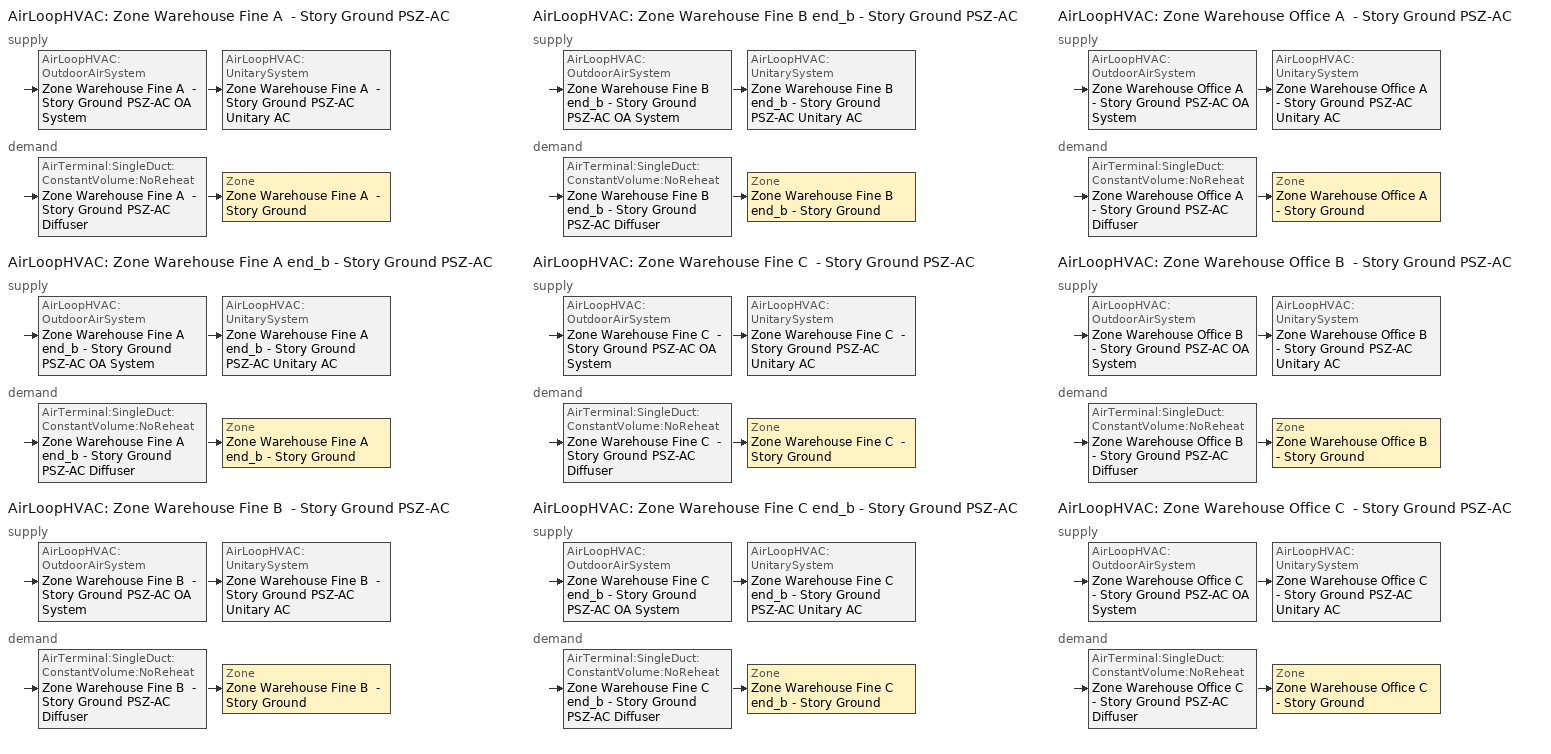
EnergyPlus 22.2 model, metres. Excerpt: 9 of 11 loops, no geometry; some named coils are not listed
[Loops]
AirLoopHVAC 'Zone Warehouse Fine A  - Story Ground PSZ-AC'
 supply: AirLoopHVAC:OutdoorAirSystem 'Zone Warehouse Fine A  - Story Ground PSZ-AC OA System' > AirLoopHVAC:UnitarySystem 'Zone Warehouse Fine A  - Story Ground PSZ-AC Unitary AC'
 demand: AirTerminal:SingleDuct:ConstantVolume:NoReheat 'Zone Warehouse Fine A  - Story Ground PSZ-AC Diffuser' > Zone 'Zone Warehouse Fine A  - Story Ground'
AirLoopHVAC 'Zone Warehouse Fine A end_b - Story Ground PSZ-AC'
 supply: AirLoopHVAC:OutdoorAirSystem 'Zone Warehouse Fine A end_b - Story Ground PSZ-AC OA System' > AirLoopHVAC:UnitarySystem 'Zone Warehouse Fine A end_b - Story Ground PSZ-AC Unitary AC'
 demand: AirTerminal:SingleDuct:ConstantVolume:NoReheat 'Zone Warehouse Fine A end_b - Story Ground PSZ-AC Diffuser' > Zone 'Zone Warehouse Fine A end_b - Story Ground'
AirLoopHVAC 'Zone Warehouse Fine B  - Story Ground PSZ-AC'
 supply: AirLoopHVAC:OutdoorAirSystem 'Zone Warehouse Fine B  - Story Ground PSZ-AC OA System' > AirLoopHVAC:UnitarySystem 'Zone Warehouse Fine B  - Story Ground PSZ-AC Unitary AC'
 demand: AirTerminal:SingleDuct:ConstantVolume:NoReheat 'Zone Warehouse Fine B  - Story Ground PSZ-AC Diffuser' > Zone 'Zone Warehouse Fine B  - Story Ground'
AirLoopHVAC 'Zone Warehouse Fine B end_b - Story Ground PSZ-AC'
 supply: AirLoopHVAC:OutdoorAirSystem 'Zone Warehouse Fine B end_b - Story Ground PSZ-AC OA System' > AirLoopHVAC:UnitarySystem 'Zone Warehouse Fine B end_b - Story Ground PSZ-AC Unitary AC'
 demand: AirTerminal:SingleDuct:ConstantVolume:NoReheat 'Zone Warehouse Fine B end_b - Story Ground PSZ-AC Diffuser' > Zone 'Zone Warehouse Fine B end_b - Story Ground'
AirLoopHVAC 'Zone Warehouse Fine C  - Story Ground PSZ-AC'
 supply: AirLoopHVAC:OutdoorAirSystem 'Zone Warehouse Fine C  - Story Ground PSZ-AC OA System' > AirLoopHVAC:UnitarySystem 'Zone Warehouse Fine C  - Story Ground PSZ-AC Unitary AC'
 demand: AirTerminal:SingleDuct:ConstantVolume:NoReheat 'Zone Warehouse Fine C  - Story Ground PSZ-AC Diffuser' > Zone 'Zone Warehouse Fine C  - Story Ground'
AirLoopHVAC 'Zone Warehouse Fine C end_b - Story Ground PSZ-AC'
 supply: AirLoopHVAC:OutdoorAirSystem 'Zone Warehouse Fine C end_b - Story Ground PSZ-AC OA System' > AirLoopHVAC:UnitarySystem 'Zone Warehouse Fine C end_b - Story Ground PSZ-AC Unitary AC'
 demand: AirTerminal:SingleDuct:ConstantVolume:NoReheat 'Zone Warehouse Fine C end_b - Story Ground PSZ-AC Diffuser' > Zone 'Zone Warehouse Fine C end_b - Story Ground'
AirLoopHVAC 'Zone Warehouse Office A  - Story Ground PSZ-AC'
 supply: AirLoopHVAC:OutdoorAirSystem 'Zone Warehouse Office A  - Story Ground PSZ-AC OA System' > AirLoopHVAC:UnitarySystem 'Zone Warehouse Office A  - Story Ground PSZ-AC Unitary AC'
 demand: AirTerminal:SingleDuct:ConstantVolume:NoReheat 'Zone Warehouse Office A  - Story Ground PSZ-AC Diffuser' > Zone 'Zone Warehouse Office A  - Story Ground'
AirLoopHVAC 'Zone Warehouse Office B  - Story Ground PSZ-AC'
 supply: AirLoopHVAC:OutdoorAirSystem 'Zone Warehouse Office B  - Story Ground PSZ-AC OA System' > AirLoopHVAC:UnitarySystem 'Zone Warehouse Office B  - Story Ground PSZ-AC Unitary AC'
 demand: AirTerminal:SingleDuct:ConstantVolume:NoReheat 'Zone Warehouse Office B  - Story Ground PSZ-AC Diffuser' > Zone 'Zone Warehouse Office B  - Story Ground'
AirLoopHVAC 'Zone Warehouse Office C  - Story Ground PSZ-AC'
 supply: AirLoopHVAC:OutdoorAirSystem 'Zone Warehouse Office C  - Story Ground PSZ-AC OA System' > AirLoopHVAC:UnitarySystem 'Zone Warehouse Office C  - Story Ground PSZ-AC Unitary AC'
 demand: AirTerminal:SingleDuct:ConstantVolume:NoReheat 'Zone Warehouse Office C  - Story Ground PSZ-AC Diffuser' > Zone 'Zone Warehouse Office C  - Story Ground'
[ZoneControl:Thermostat] Temperature Difference Between Cutout And Setpoint {deltaC}=0
Name | Zone or ZoneList | Control Type Schedule | Control 1
Zone Warehouse Fine A  - Story Ground Thermostat | Zone Warehouse Fine A  - Story Ground | Zone Warehouse Fine A  - Story Ground Thermostat Schedule | Warehouse Fine - 90.1-2016 Thermostat
Zone Warehouse Fine A end_b - Story Ground Thermostat | Zone Warehouse Fine A end_b - Story Ground | Zone Warehouse Fine A end_b - Story Ground Thermostat Schedule | Warehouse Fine - 90.1-2016 Thermostat 1
Zone Warehouse Fine B  - Story Ground Thermostat | Zone Warehouse Fine B  - Story Ground | Zone Warehouse Fine B  - Story Ground Thermostat Schedule | Warehouse Fine - 90.1-2016 Thermostat 2
Zone Warehouse Fine B end_b - Story Ground Thermostat | Zone Warehouse Fine B end_b - Story Ground | Zone Warehouse Fine B end_b - Story Ground Thermostat Schedule | Warehouse Fine - 90.1-2016 Thermostat 3
Zone Warehouse Fine C  - Story Ground Thermostat | Zone Warehouse Fine C  - Story Ground | Zone Warehouse Fine C  - Story Ground Thermostat Schedule | Warehouse Fine - 90.1-2016 Thermostat 4
Zone Warehouse Fine C end_b - Story Ground Thermostat | Zone Warehouse Fine C end_b - Story Ground | Zone Warehouse Fine C end_b - Story Ground Thermostat Schedule | Warehouse Fine - 90.1-2016 Thermostat 5
Zone Warehouse Office A  - Story Ground Thermostat | Zone Warehouse Office A  - Story Ground | Zone Warehouse Office A  - Story Ground Thermostat Schedule | Warehouse Office - 90.1-2016 Thermostat
Zone Warehouse Office B  - Story Ground Thermostat | Zone Warehouse Office B  - Story Ground | Zone Warehouse Office B  - Story Ground Thermostat Schedule | Warehouse Office - 90.1-2016 Thermostat 1
Zone Warehouse Office C  - Story Ground Thermostat | Zone Warehouse Office C  - Story Ground | Zone Warehouse Office C  - Story Ground Thermostat Schedule | Warehouse Office - 90.1-2016 Thermostat 2
[ThermostatSetpoint:DualSetpoint]
Name | Heating Setpoint Temperature Schedule | Cooling Setpoint Temperature Schedule
Warehouse Fine - 90.1-2016 Thermostat; Warehouse Fine - 90.1-2016 Thermostat 1; Warehouse Fine - 90.1-2016 Thermostat 2; Warehouse Fine - 90.1-2016 Thermostat 3; Warehouse Fine - 90.1-2016 Thermostat 4; Warehouse Fine - 90.1-2016 Thermostat 5 | Warehouse Fine Storage Heating Setpoint Schedule | Warehouse Fine Storage Cooling Setpoint Schedule
Warehouse Office - 90.1-2016 Thermostat; Warehouse Office - 90.1-2016 Thermostat 1; Warehouse Office - 90.1-2016 Thermostat 2 | Warehouse HtgSetp | Warehouse ClgSetp
[Zone equipment]
Zone Warehouse Fine A  - Story Ground: Zone Warehouse Fine A  - Story Ground PSZ-AC Diffuser
Zone Warehouse Fine A end_b - Story Ground: Zone Warehouse Fine A end_b - Story Ground PSZ-AC Diffuser
Zone Warehouse Fine B  - Story Ground: Zone Warehouse Fine B  - Story Ground PSZ-AC Diffuser
Zone Warehouse Fine B end_b - Story Ground: Zone Warehouse Fine B end_b - Story Ground PSZ-AC Diffuser
Zone Warehouse Fine C  - Story Ground: Zone Warehouse Fine C  - Story Ground PSZ-AC Diffuser
Zone Warehouse Fine C end_b - Story Ground: Zone Warehouse Fine C end_b - Story Ground PSZ-AC Diffuser
Zone Warehouse Office A  - Story Ground: Zone Warehouse Office A  - Story Ground PSZ-AC Diffuser
Zone Warehouse Office B  - Story Ground: Zone Warehouse Office B  - Story Ground PSZ-AC Diffuser
Zone Warehouse Office C  - Story Ground: Zone Warehouse Office C  - Story Ground PSZ-AC Diffuser
[Sizing:Zone] Zone Cooling Design Supply Air Temperature Input Method=SupplyAirTemperature; Zone Cooling Design Supply Air Temperature {C}=12.7778; Zone Cooling Design Supply Air Temperature Difference {deltaC}=11.11; Zone Heating Design Supply Air Temperature Input Method=SupplyAirTemperature; Zone Heating Design Supply Air Temperature {C}=50; Zone Heating Design Supply Air Temperature Difference {deltaC}=11.11; Zone Cooling Design Supply Air Humidity Ratio {kgWater/kgDryAir}=0.0085; Zone Heating Design Supply Air Humidity Ratio {kgWater/kgDryAir}=0.008; Cooling Design Air Flow Method=DesignDay; Cooling Design Air Flow Rate {m3/s}=0; Cooling Minimum Air Flow per Zone Floor Area {m3/s-m2}=0.000762; Cooling Minimum Air Flow {m3/s}=0; Cooling Minimum Air Flow Fraction=0; Heating Design Air Flow Method=DesignDay; Heating Design Air Flow Rate {m3/s}=0; Heating Maximum Air Flow per Zone Floor Area {m3/s-m2}=0.002032; Heating Maximum Air Flow {m3/s}=0.141576; Heating Maximum Air Flow Fraction=0.3; Account for Dedicated Outdoor Air System=No; Zone Load Sizing Method=Sensible Load Only No Latent Load; Zone Latent Cooling Design Supply Air Humidity Ratio Input Method=HumidityRatioDifference; Zone Cooling Design Supply Air Humidity Ratio Difference {kgWater/kgDryAir}=0.005; Zone Latent Heating Design Supply Air Humidity Ratio Input Method=HumidityRatioDifference; Zone Humidification Design Supply Air Humidity Ratio Difference {kgWater/kgDryAir}=0.005
Name | Design Specification Outdoor Air Object
Zone Warehouse Fine A  - Story Ground | Zone Warehouse Fine A  - Story Ground DSOA Space List
Zone Warehouse Fine A end_b - Story Ground | Zone Warehouse Fine A end_b - Story Ground DSOA Space List
Zone Warehouse Fine B  - Story Ground | Zone Warehouse Fine B  - Story Ground DSOA Space List
Zone Warehouse Fine B end_b - Story Ground | Zone Warehouse Fine B end_b - Story Ground DSOA Space List
Zone Warehouse Fine C  - Story Ground | Zone Warehouse Fine C  - Story Ground DSOA Space List
Zone Warehouse Fine C end_b - Story Ground | Zone Warehouse Fine C end_b - Story Ground DSOA Space List
Zone Warehouse Office A  - Story Ground | Zone Warehouse Office A  - Story Ground DSOA Space List
Zone Warehouse Office B  - Story Ground | Zone Warehouse Office B  - Story Ground DSOA Space List
Zone Warehouse Office C  - Story Ground | Zone Warehouse Office C  - Story Ground DSOA Space List
[DesignSpecification:OutdoorAir] Outdoor Air Method=Sum; Outdoor Air Flow per Zone Floor Area {m3/s-m2}=0.0003048; Outdoor Air Flow per Zone {m3/s}=0; Outdoor Air Flow Air Changes per Hour {1/hr}=0
Name | Outdoor Air Flow per Person {m3/s-person}
Warehouse Fine Ventilation | 0
Warehouse Office Ventilation | 0.00235974
[DesignSpecification:OutdoorAir:SpaceList]
Name | Space Name 1 | Space Design Specification Outdoor Air Object Name 1
Zone Warehouse Fine A  - Story Ground DSOA Space List | Warehouse Fine A  - Story Ground | Warehouse Fine Ventilation
Zone Warehouse Fine A end_b - Story Ground DSOA Space List | Warehouse Fine A end_b - Story Ground | Warehouse Fine Ventilation
Zone Warehouse Fine B  - Story Ground DSOA Space List | Warehouse Fine B  - Story Ground | Warehouse Fine Ventilation
Zone Warehouse Fine B end_b - Story Ground DSOA Space List | Warehouse Fine B end_b - Story Ground | Warehouse Fine Ventilation
Zone Warehouse Fine C  - Story Ground DSOA Space List | Warehouse Fine C  - Story Ground | Warehouse Fine Ventilation
Zone Warehouse Fine C end_b - Story Ground DSOA Space List | Warehouse Fine C end_b - Story Ground | Warehouse Fine Ventilation
Zone Warehouse Office A  - Story Ground DSOA Space List | Warehouse Office A  - Story Ground | Warehouse Office Ventilation
Zone Warehouse Office B  - Story Ground DSOA Space List | Warehouse Office B  - Story Ground | Warehouse Office Ventilation
Zone Warehouse Office C  - Story Ground DSOA Space List | Warehouse Office C  - Story Ground | Warehouse Office Ventilation
[AirTerminal:SingleDuct:ConstantVolume:NoReheat] Availability Schedule=Always On Discrete; Maximum Air Flow Rate {m3/s}=AutoSize
Zone Warehouse Fine A  - Story Ground PSZ-AC Diffuser; Zone Warehouse Fine A end_b - Story Ground PSZ-AC Diffuser; Zone Warehouse Fine B  - Story Ground PSZ-AC Diffuser; Zone Warehouse Fine B end_b - Story Ground PSZ-AC Diffuser; Zone Warehouse Fine C  - Story Ground PSZ-AC Diffuser; Zone Warehouse Fine C end_b - Story Ground PSZ-AC Diffuser; Zone Warehouse Office A  - Story Ground PSZ-AC Diffuser; Zone Warehouse Office B  - Story Ground PSZ-AC Diffuser; Zone Warehouse Office C  - Story Ground PSZ-AC Diffuser
[Controller:MechanicalVentilation] Availability Schedule=Always On Discrete; Demand Controlled Ventilation=No; System Outdoor Air Method=ZoneSum
Name | Zone or ZoneList Name 1 | Design Specification Outdoor Air Object Name 1
Controller Mechanical Ventilation 1 | Zone Warehouse Fine A  - Story Ground | Warehouse Fine Ventilation
Controller Mechanical Ventilation 2 | Zone Warehouse Fine A end_b - Story Ground | Warehouse Fine Ventilation
Controller Mechanical Ventilation 3 | Zone Warehouse Fine B  - Story Ground | Warehouse Fine Ventilation
Controller Mechanical Ventilation 4 | Zone Warehouse Fine B end_b - Story Ground | Warehouse Fine Ventilation
Controller Mechanical Ventilation 5 | Zone Warehouse Fine C  - Story Ground | Warehouse Fine Ventilation
Controller Mechanical Ventilation 6 | Zone Warehouse Fine C end_b - Story Ground | Warehouse Fine Ventilation
Controller Mechanical Ventilation 7 | Zone Warehouse Office A  - Story Ground | Warehouse Office Ventilation
Controller Mechanical Ventilation 8 | Zone Warehouse Office B  - Story Ground | Warehouse Office Ventilation
Controller Mechanical Ventilation 9 | Zone Warehouse Office C  - Story Ground | Warehouse Office Ventilation
[AirLoopHVAC] Design Supply Air Flow Rate {m3/s}=AutoSize; Design Return Air Flow Fraction of Supply Air Flow=1
Zone Warehouse Fine A  - Story Ground PSZ-AC; Zone Warehouse Fine A end_b - Story Ground PSZ-AC; Zone Warehouse Fine B  - Story Ground PSZ-AC; Zone Warehouse Fine B end_b - Story Ground PSZ-AC; Zone Warehouse Fine C  - Story Ground PSZ-AC; Zone Warehouse Fine C end_b - Story Ground PSZ-AC; Zone Warehouse Office A  - Story Ground PSZ-AC; Zone Warehouse Office B  - Story Ground PSZ-AC; Zone Warehouse Office C  - Story Ground PSZ-AC
[Sizing:System] Type of Load to Size On=Sensible; Design Outdoor Air Flow Rate {m3/s}=Autosize; Central Heating Maximum System Air Flow Ratio=1; Preheat Design Temperature {C}=7.22222; Preheat Design Humidity Ratio {kgWater/kgDryAir}=0.008; Precool Design Temperature {C}=12.7778; Precool Design Humidity Ratio {kgWater/kgDryAir}=0.008; Central Cooling Design Supply Air Temperature {C}=12.7778; Central Heating Design Supply Air Temperature {C}=50; Type of Zone Sum to Use=Coincident; 100% Outdoor Air in Cooling=No; 100% Outdoor Air in Heating=No; Central Cooling Design Supply Air Humidity Ratio {kgWater/kgDryAir}=0.0085; Central Heating Design Supply Air Humidity Ratio {kgWater/kgDryAir}=0.008; Cooling Supply Air Flow Rate Method=DesignDay; Cooling Supply Air Flow Rate {m3/s}=0; Cooling Supply Air Flow Rate Per Floor Area {m3/s-m2}=0.00996765; Cooling Fraction of Autosized Cooling Supply Air Flow Rate=1; Cooling Supply Air Flow Rate Per Unit Cooling Capacity {m3/s-W}=3.94755e-05; Heating Supply Air Flow Rate Method=DesignDay; Heating Supply Air Flow Rate {m3/s}=0; Heating Supply Air Flow Rate Per Floor Area {m3/s-m2}=0.00996765; Heating Fraction of Autosized Heating Supply Air Flow Rate=1; Heating Fraction of Autosized Cooling Supply Air Flow Rate=1; Heating Supply Air Flow Rate Per Unit Heating Capacity {m3/s-W}=3.15882e-05; System Outdoor Air Method=ZoneSum; Zone Maximum Outdoor Air Fraction=1; Cooling Design Capacity Method=CoolingDesignCapacity; Cooling Design Capacity {W}=Autosize; Cooling Design Capacity Per Floor Area {W/m2}=234.7; Fraction of Autosized Cooling Design Capacity=1; Heating Design Capacity Method=HeatingDesignCapacity; Heating Design Capacity {W}=Autosize; Heating Design Capacity Per Floor Area {W/m2}=157; Fraction of Autosized Heating Design Capacity=1; Central Cooling Capacity Control Method=OnOff; Occupant Diversity=Autosize
Zone Warehouse Fine A  - Story Ground PSZ-AC; Zone Warehouse Fine A end_b - Story Ground PSZ-AC; Zone Warehouse Fine B  - Story Ground PSZ-AC; Zone Warehouse Fine B end_b - Story Ground PSZ-AC; Zone Warehouse Fine C  - Story Ground PSZ-AC; Zone Warehouse Fine C end_b - Story Ground PSZ-AC; Zone Warehouse Office A  - Story Ground PSZ-AC; Zone Warehouse Office B  - Story Ground PSZ-AC; Zone Warehouse Office C  - Story Ground PSZ-AC
[Controller:OutdoorAir] Minimum Outdoor Air Flow Rate {m3/s}=Autosize; Maximum Outdoor Air Flow Rate {m3/s}=Autosize; Economizer Control Type=NoEconomizer; Economizer Control Action Type=ModulateFlow; Economizer Maximum Limit Dry-Bulb Temperature {C}=28; Economizer Maximum Limit Enthalpy {J/kg}=64000; Lockout Type=NoLockout; Minimum Limit Type=FixedMinimum; Minimum Outdoor Air Schedule=Always On Discrete; High Humidity Control=No; Control High Indoor Humidity Based on Outdoor Humidity Ratio=Yes; Heat Recovery Bypass Control Type=BypassWhenWithinEconomizerLimits
Name | Mechanical Ventilation Controller
Zone Warehouse Fine A  - Story Ground PSZ-AC OA System Controller | Controller Mechanical Ventilation 1
Zone Warehouse Fine A end_b - Story Ground PSZ-AC OA System Controller | Controller Mechanical Ventilation 2
Zone Warehouse Fine B  - Story Ground PSZ-AC OA System Controller | Controller Mechanical Ventilation 3
Zone Warehouse Fine B end_b - Story Ground PSZ-AC OA System Controller | Controller Mechanical Ventilation 4
Zone Warehouse Fine C  - Story Ground PSZ-AC OA System Controller | Controller Mechanical Ventilation 5
Zone Warehouse Fine C end_b - Story Ground PSZ-AC OA System Controller | Controller Mechanical Ventilation 6
Zone Warehouse Office A  - Story Ground PSZ-AC OA System Controller | Controller Mechanical Ventilation 7
Zone Warehouse Office B  - Story Ground PSZ-AC OA System Controller | Controller Mechanical Ventilation 8
Zone Warehouse Office C  - Story Ground PSZ-AC OA System Controller | Controller Mechanical Ventilation 9
[SetpointManager:MixedAir] Control Variable=Temperature
Name | Setpoint Node or NodeList
Zone Warehouse Fine A  - Story Ground PSZ-AC Mixed Air Node OS Default SPM | Zone Warehouse Fine A  - Story Ground PSZ-AC Mixed Air Node
Zone Warehouse Fine A end_b - Story Ground PSZ-AC Mixed Air Node OS Default SPM | Zone Warehouse Fine A end_b - Story Ground PSZ-AC Mixed Air Node
Zone Warehouse Fine B  - Story Ground PSZ-AC Mixed Air Node OS Default SPM | Zone Warehouse Fine B  - Story Ground PSZ-AC Mixed Air Node
Zone Warehouse Fine B end_b - Story Ground PSZ-AC Mixed Air Node OS Default SPM | Zone Warehouse Fine B end_b - Story Ground PSZ-AC Mixed Air Node
Zone Warehouse Fine C  - Story Ground PSZ-AC Mixed Air Node OS Default SPM | Zone Warehouse Fine C  - Story Ground PSZ-AC Mixed Air Node
Zone Warehouse Fine C end_b - Story Ground PSZ-AC Mixed Air Node OS Default SPM | Zone Warehouse Fine C end_b - Story Ground PSZ-AC Mixed Air Node
Zone Warehouse Office A  - Story Ground PSZ-AC Mixed Air Node OS Default SPM | Zone Warehouse Office A  - Story Ground PSZ-AC Mixed Air Node
Zone Warehouse Office B  - Story Ground PSZ-AC Mixed Air Node OS Default SPM | Zone Warehouse Office B  - Story Ground PSZ-AC Mixed Air Node
Zone Warehouse Office C  - Story Ground PSZ-AC Mixed Air Node OS Default SPM | Zone Warehouse Office C  - Story Ground PSZ-AC Mixed Air Node
[AirLoopHVAC:UnitarySystem] Control Type=Load; Dehumidification Control Type=None; Availability Schedule=Always On Discrete; Fan Placement=DrawThrough; Supply Air Fan Operating Mode Schedule=Always On Discrete; DX Heating Coil Sizing Ratio=1; Use DOAS DX Cooling Coil=No; Minimum Supply Air Temperature {C}=2; Latent Load Control=SensibleOnlyLoadControl; Cooling Supply Air Flow Rate {m3/s}=Autosize; Heating Supply Air Flow Rate {m3/s}=Autosize; No Load Supply Air Flow Rate {m3/s}=Autosize; Maximum Supply Air Temperature {C}=80; Maximum Outdoor Dry-Bulb Temperature for Supplemental Heater Operation {C}=21; Maximum Cycling Rate {cycles/hr}=2.5; Heat Pump Time Constant {s}=60; Fraction of On-Cycle Power Use=0.01; Heat Pump Fan Delay Time {s}=60; Ancillary On-Cycle Electric Power {W}=0; Ancillary Off-Cycle Electric Power {W}=0
Name | Controlling Zone or Thermostat Location | Supply Fan | Heating Coil | Cooling Coil | Supplemental Heating Coil
Zone Warehouse Fine A  - Story Ground PSZ-AC Unitary AC | Zone Warehouse Fine A  - Story Ground | Zone Warehouse Fine A  - Story Ground PSZ-AC Fan | Zone Warehouse Fine A  - Story Ground PSZ-AC Water Htg Coil | Zone Warehouse Fine A  - Story Ground PSZ-AC 1spd DX AC Clg Coil | Zone Warehouse Fine A  - Story Ground PSZ-AC Electric Backup Htg Coil
Zone Warehouse Fine A end_b - Story Ground PSZ-AC Unitary AC | Zone Warehouse Fine A end_b - Story Ground | Zone Warehouse Fine A end_b - Story Ground PSZ-AC Fan | Zone Warehouse Fine A end_b - Story Ground PSZ-AC Water Htg Coil | Zone Warehouse Fine A end_b - Story Ground PSZ-AC 1spd DX AC Clg Coil | Zone Warehouse Fine A end_b - Story Ground PSZ-AC Electric Backup Htg Coil
Zone Warehouse Fine B  - Story Ground PSZ-AC Unitary AC | Zone Warehouse Fine B  - Story Ground | Zone Warehouse Fine B  - Story Ground PSZ-AC Fan | Zone Warehouse Fine B  - Story Ground PSZ-AC Water Htg Coil | Zone Warehouse Fine B  - Story Ground PSZ-AC 1spd DX AC Clg Coil | Zone Warehouse Fine B  - Story Ground PSZ-AC Electric Backup Htg Coil
Zone Warehouse Fine B end_b - Story Ground PSZ-AC Unitary AC | Zone Warehouse Fine B end_b - Story Ground | Zone Warehouse Fine B end_b - Story Ground PSZ-AC Fan | Zone Warehouse Fine B end_b - Story Ground PSZ-AC Water Htg Coil | Zone Warehouse Fine B end_b - Story Ground PSZ-AC 1spd DX AC Clg Coil | Zone Warehouse Fine B end_b - Story Ground PSZ-AC Electric Backup Htg Coil
Zone Warehouse Fine C  - Story Ground PSZ-AC Unitary AC | Zone Warehouse Fine C  - Story Ground | Zone Warehouse Fine C  - Story Ground PSZ-AC Fan | Zone Warehouse Fine C  - Story Ground PSZ-AC Water Htg Coil | Zone Warehouse Fine C  - Story Ground PSZ-AC 1spd DX AC Clg Coil | Zone Warehouse Fine C  - Story Ground PSZ-AC Electric Backup Htg Coil
Zone Warehouse Fine C end_b - Story Ground PSZ-AC Unitary AC | Zone Warehouse Fine C end_b - Story Ground | Zone Warehouse Fine C end_b - Story Ground PSZ-AC Fan | Zone Warehouse Fine C end_b - Story Ground PSZ-AC Water Htg Coil | Zone Warehouse Fine C end_b - Story Ground PSZ-AC 1spd DX AC Clg Coil | Zone Warehouse Fine C end_b - Story Ground PSZ-AC Electric Backup Htg Coil
Zone Warehouse Office A  - Story Ground PSZ-AC Unitary AC | Zone Warehouse Office A  - Story Ground | Zone Warehouse Office A  - Story Ground PSZ-AC Fan | Zone Warehouse Office A  - Story Ground PSZ-AC Water Htg Coil | Zone Warehouse Office A  - Story Ground PSZ-AC 1spd DX AC Clg Coil | Zone Warehouse Office A  - Story Ground PSZ-AC Electric Backup Htg Coil
Zone Warehouse Office B  - Story Ground PSZ-AC Unitary AC | Zone Warehouse Office B  - Story Ground | Zone Warehouse Office B  - Story Ground PSZ-AC Fan | Zone Warehouse Office B  - Story Ground PSZ-AC Water Htg Coil | Zone Warehouse Office B  - Story Ground PSZ-AC 1spd DX AC Clg Coil | Zone Warehouse Office B  - Story Ground PSZ-AC Electric Backup Htg Coil
Zone Warehouse Office C  - Story Ground PSZ-AC Unitary AC | Zone Warehouse Office C  - Story Ground | Zone Warehouse Office C  - Story Ground PSZ-AC Fan | Zone Warehouse Office C  - Story Ground PSZ-AC Water Htg Coil | Zone Warehouse Office C  - Story Ground PSZ-AC 1spd DX AC Clg Coil | Zone Warehouse Office C  - Story Ground PSZ-AC Electric Backup Htg Coil
[Fan:OnOff] Availability Schedule=Always On Discrete; Fan Total Efficiency=0.54; Pressure Rise {Pa}=622.722; Maximum Flow Rate {m3/s}=Autosize; Motor Efficiency=0.9; Motor In Airstream Fraction=1
Name | Fan Power Ratio Function of Speed Ratio Curve | Fan Efficiency Ratio Function of Speed Ratio Curve
Zone Warehouse Fine A  - Story Ground PSZ-AC Fan | Fan On Off Power Curve | Fan On Off Efficiency Curve
Zone Warehouse Fine A end_b - Story Ground PSZ-AC Fan | Fan On Off Power Curve 1 | Fan On Off Efficiency Curve 1
Zone Warehouse Fine B  - Story Ground PSZ-AC Fan | Fan On Off Power Curve 2 | Fan On Off Efficiency Curve 2
Zone Warehouse Fine B end_b - Story Ground PSZ-AC Fan | Fan On Off Power Curve 3 | Fan On Off Efficiency Curve 3
Zone Warehouse Fine C  - Story Ground PSZ-AC Fan | Fan On Off Power Curve 4 | Fan On Off Efficiency Curve 4
Zone Warehouse Fine C end_b - Story Ground PSZ-AC Fan | Fan On Off Power Curve 5 | Fan On Off Efficiency Curve 5
Zone Warehouse Office A  - Story Ground PSZ-AC Fan | Fan On Off Power Curve 6 | Fan On Off Efficiency Curve 6
Zone Warehouse Office B  - Story Ground PSZ-AC Fan | Fan On Off Power Curve 7 | Fan On Off Efficiency Curve 7
Zone Warehouse Office C  - Story Ground PSZ-AC Fan | Fan On Off Power Curve 8 | Fan On Off Efficiency Curve 8
[Coil:Cooling:DX:SingleSpeed] Availability Schedule=Always On Discrete; Gross Rated Total Cooling Capacity {W}=Autosize; Gross Rated Sensible Heat Ratio=Autosize; Gross Rated Cooling COP {W/W}=3; Rated Air Flow Rate {m3/s}=Autosize; Rated Evaporator Fan Power Per Volume Flow Rate 2017 {W/(m3/s)}=773.3; Rated Evaporator Fan Power Per Volume Flow Rate 2023 {W/(m3/s)}=934.4; Minimum Outdoor Dry-Bulb Temperature for Compressor Operation {C}=-25; Nominal Time for Condensate Removal to Begin {s}=0; Ratio of Initial Moisture Evaporation Rate and Steady State Latent Capacity=0; Maximum Cycling Rate {cycles/hr}=0; Latent Capacity Time Constant {s}=0; Condenser Type=AirCooled; Evaporative Condenser Effectiveness=0.9; Evaporative Condenser Air Flow Rate {m3/s}=Autosize; Evaporative Condenser Pump Rated Power Consumption {W}=Autosize; Crankcase Heater Capacity {W}=0; Maximum Outdoor Dry-Bulb Temperature for Crankcase Heater Operation {C}=10; Basin Heater Capacity {W/K}=0; Basin Heater Setpoint Temperature {C}=2
Name | Total Cooling Capacity Function of Temperature Curve | Total Cooling Capacity Function of Flow Fraction Curve | Energy Input Ratio Function of Temperature Curve | Energy Input Ratio Function of Flow Fraction Curve | Part Load Fraction Correlation Curve
Zone Warehouse Fine A  - Story Ground PSZ-AC 1spd DX AC Clg Coil | Curve Biquadratic 3 | Curve Quadratic 4 | Curve Biquadratic 4 | Curve Quadratic 5 | Curve Quadratic 6
Zone Warehouse Fine A end_b - Story Ground PSZ-AC 1spd DX AC Clg Coil | Curve Biquadratic 7 | Curve Quadratic 10 | Curve Biquadratic 8 | Curve Quadratic 11 | Curve Quadratic 12
Zone Warehouse Fine B  - Story Ground PSZ-AC 1spd DX AC Clg Coil | Curve Biquadratic 11 | Curve Quadratic 16 | Curve Biquadratic 12 | Curve Quadratic 17 | Curve Quadratic 18
Zone Warehouse Fine B end_b - Story Ground PSZ-AC 1spd DX AC Clg Coil | Curve Biquadratic 15 | Curve Quadratic 22 | Curve Biquadratic 16 | Curve Quadratic 23 | Curve Quadratic 24
Zone Warehouse Fine C  - Story Ground PSZ-AC 1spd DX AC Clg Coil | Curve Biquadratic 19 | Curve Quadratic 28 | Curve Biquadratic 20 | Curve Quadratic 29 | Curve Quadratic 30
Zone Warehouse Fine C end_b - Story Ground PSZ-AC 1spd DX AC Clg Coil | Curve Biquadratic 23 | Curve Quadratic 34 | Curve Biquadratic 24 | Curve Quadratic 35 | Curve Quadratic 36
Zone Warehouse Office A  - Story Ground PSZ-AC 1spd DX AC Clg Coil | Curve Biquadratic 27 | Curve Quadratic 40 | Curve Biquadratic 28 | Curve Quadratic 41 | Curve Quadratic 42
Zone Warehouse Office B  - Story Ground PSZ-AC 1spd DX AC Clg Coil | Curve Biquadratic 31 | Curve Quadratic 46 | Curve Biquadratic 32 | Curve Quadratic 47 | Curve Quadratic 48
Zone Warehouse Office C  - Story Ground PSZ-AC 1spd DX AC Clg Coil | Curve Biquadratic 35 | Curve Quadratic 52 | Curve Biquadratic 36 | Curve Quadratic 53 | Curve Quadratic 54
[Coil:Heating:Electric] Availability Schedule=Always On Discrete; Efficiency=1; Nominal Capacity {W}=Autosize
Zone Warehouse Fine A  - Story Ground PSZ-AC Electric Backup Htg Coil; Zone Warehouse Fine A end_b - Story Ground PSZ-AC Electric Backup Htg Coil; Zone Warehouse Fine B  - Story Ground PSZ-AC Electric Backup Htg Coil; Zone Warehouse Fine B end_b - Story Ground PSZ-AC Electric Backup Htg Coil; Zone Warehouse Fine C  - Story Ground PSZ-AC Electric Backup Htg Coil; Zone Warehouse Fine C end_b - Story Ground PSZ-AC Electric Backup Htg Coil; Zone Warehouse Office A  - Story Ground PSZ-AC Electric Backup Htg Coil; Zone Warehouse Office B  - Story Ground PSZ-AC Electric Backup Htg Coil; Zone Warehouse Office C  - Story Ground PSZ-AC Electric Backup Htg Coil
[SetpointManager:SingleZone:Reheat] Control Variable=Temperature; Minimum Supply Air Temperature {C}=12.7778; Maximum Supply Air Temperature {C}=50
Name | Control Zone | Setpoint Node or NodeList
Zone Warehouse Fine A  - Story Ground Setpoint Manager SZ Reheat | Zone Warehouse Fine A  - Story Ground | Zone Warehouse Fine A  - Story Ground PSZ-AC Supply Outlet Node
Zone Warehouse Fine A end_b - Story Ground Setpoint Manager SZ Reheat | Zone Warehouse Fine A end_b - Story Ground | Zone Warehouse Fine A end_b - Story Ground PSZ-AC Supply Outlet Node
Zone Warehouse Fine B  - Story Ground Setpoint Manager SZ Reheat | Zone Warehouse Fine B  - Story Ground | Zone Warehouse Fine B  - Story Ground PSZ-AC Supply Outlet Node
Zone Warehouse Fine B end_b - Story Ground Setpoint Manager SZ Reheat | Zone Warehouse Fine B end_b - Story Ground | Zone Warehouse Fine B end_b - Story Ground PSZ-AC Supply Outlet Node
Zone Warehouse Fine C  - Story Ground Setpoint Manager SZ Reheat | Zone Warehouse Fine C  - Story Ground | Zone Warehouse Fine C  - Story Ground PSZ-AC Supply Outlet Node
Zone Warehouse Fine C end_b - Story Ground Setpoint Manager SZ Reheat | Zone Warehouse Fine C end_b - Story Ground | Zone Warehouse Fine C end_b - Story Ground PSZ-AC Supply Outlet Node
Zone Warehouse Office A  - Story Ground Setpoint Manager SZ Reheat | Zone Warehouse Office A  - Story Ground | Zone Warehouse Office A  - Story Ground PSZ-AC Supply Outlet Node
Zone Warehouse Office B  - Story Ground Setpoint Manager SZ Reheat | Zone Warehouse Office B  - Story Ground | Zone Warehouse Office B  - Story Ground PSZ-AC Supply Outlet Node
Zone Warehouse Office C  - Story Ground Setpoint Manager SZ Reheat | Zone Warehouse Office C  - Story Ground | Zone Warehouse Office C  - Story Ground PSZ-AC Supply Outlet Node
[Schedule:Day:Interval]
Warehouse Fine Storage Heating Setpoint Schedule Default; autogen Warehouse Fine Storage Heating Setpoint Schedule 0_day_sch; autogen Warehouse Fine Storage Heating Setpoint Schedule 1_day_sch: Average, 24:00, 15.56
Warehouse Fine Storage Heating Setpoint Schedule Summer Design Day; Warehouse Fine Storage Heating Setpoint Schedule Winter Design Day: No, 24:00, 15.56
Warehouse Fine Storage Cooling Setpoint Schedule Default; autogen Warehouse Fine Storage Cooling Setpoint Schedule 0_day_sch; autogen Warehouse Fine Storage Cooling Setpoint Schedule 1_day_sch: Average, 24:00, 26.7
Warehouse Fine Storage Cooling Setpoint Schedule Summer Design Day; Warehouse Fine Storage Cooling Setpoint Schedule Winter Design Day: No, 24:00, 26.7
Warehouse HtgSetp Default; autogen Warehouse HtgSetp 2_day_sch: Average, 06:00, 15.6, 18:00, 21.1, 24:00, 15.6
Warehouse HtgSetp Sat Day: Average, 22:00, 15.6, 24:00, 21.1
Warehouse HtgSetp Sun Day: Average, 24:00, 15.6
Warehouse HtgSetp Summer Design Day; Warehouse HtgSetp Winter Design Day: No, 06:00, 15.6, 07:00, 17.8, 08:00, 20, 18:00, 21, 24:00, 15.6
Warehouse ClgSetp Default; autogen Warehouse ClgSetp 1_day_sch: Average, 06:00, 29.4, 18:00, 23.9, 24:00, 29.4
Warehouse ClgSetp Sun Day: Average, 24:00, 29.4
Warehouse ClgSetp Summer Design Day; Warehouse ClgSetp Winter Design Day: No, 06:00, 29.4, 07:00, 27.8, 08:00, 25.6, 18:00, 23.9, 24:00, 29.4
[Schedule:Week:Daily]
Warehouse Fine Storage Heating Setpoint Schedule Week Rule - Jan1-Jan4: Warehouse Fine Storage Heating Setpoint Schedule Default, Warehouse Fine Storage Heating Setpoint Schedule Default, Warehouse Fine Storage Heating Setpoint Schedule Default, Warehouse Fine Storage Heating Setpoint Schedule Default, autogen Warehouse Fine Storage Heating Setpoint Schedule 0_day_sch, Warehouse Fine Storage Heating Setpoint Schedule Default, Warehouse Fine Storage Heating Setpoint Schedule Default, Warehouse Fine Storage Heating Setpoint Schedule Default, Warehouse Fine Storage Heating Setpoint Schedule Summer Design Day, Warehouse Fine Storage Heating Setpoint Schedule Winter Design Day, Warehouse Fine Storage Heating Setpoint Schedule Default, Warehouse Fine Storage Heating Setpoint Schedule Default
Warehouse Fine Storage Heating Setpoint Schedule Week Rule - Jan5-Dec31: autogen Warehouse Fine Storage Heating Setpoint Schedule 1_day_sch, Warehouse Fine Storage Heating Setpoint Schedule Default, Warehouse Fine Storage Heating Setpoint Schedule Default, Warehouse Fine Storage Heating Setpoint Schedule Default, autogen Warehouse Fine Storage Heating Setpoint Schedule 0_day_sch, Warehouse Fine Storage Heating Setpoint Schedule Default, Warehouse Fine Storage Heating Setpoint Schedule Default, Warehouse Fine Storage Heating Setpoint Schedule Default, Warehouse Fine Storage Heating Setpoint Schedule Summer Design Day, Warehouse Fine Storage Heating Setpoint Schedule Winter Design Day, Warehouse Fine Storage Heating Setpoint Schedule Default, Warehouse Fine Storage Heating Setpoint Schedule Default
Warehouse Fine Storage Cooling Setpoint Schedule Week Rule - Jan1-Jan4: Warehouse Fine Storage Cooling Setpoint Schedule Default, Warehouse Fine Storage Cooling Setpoint Schedule Default, Warehouse Fine Storage Cooling Setpoint Schedule Default, Warehouse Fine Storage Cooling Setpoint Schedule Default, autogen Warehouse Fine Storage Cooling Setpoint Schedule 0_day_sch, Warehouse Fine Storage Cooling Setpoint Schedule Default, Warehouse Fine Storage Cooling Setpoint Schedule Default, Warehouse Fine Storage Cooling Setpoint Schedule Default, Warehouse Fine Storage Cooling Setpoint Schedule Summer Design Day, Warehouse Fine Storage Cooling Setpoint Schedule Winter Design Day, Warehouse Fine Storage Cooling Setpoint Schedule Default, Warehouse Fine Storage Cooling Setpoint Schedule Default
Warehouse Fine Storage Cooling Setpoint Schedule Week Rule - Jan5-Dec31: autogen Warehouse Fine Storage Cooling Setpoint Schedule 1_day_sch, Warehouse Fine Storage Cooling Setpoint Schedule Default, Warehouse Fine Storage Cooling Setpoint Schedule Default, Warehouse Fine Storage Cooling Setpoint Schedule Default, autogen Warehouse Fine Storage Cooling Setpoint Schedule 0_day_sch, Warehouse Fine Storage Cooling Setpoint Schedule Default, Warehouse Fine Storage Cooling Setpoint Schedule Default, Warehouse Fine Storage Cooling Setpoint Schedule Default, Warehouse Fine Storage Cooling Setpoint Schedule Summer Design Day, Warehouse Fine Storage Cooling Setpoint Schedule Winter Design Day, Warehouse Fine Storage Cooling Setpoint Schedule Default, Warehouse Fine Storage Cooling Setpoint Schedule Default
Warehouse HtgSetp Week Rule - Jan1-Jan4: Warehouse HtgSetp Default, Warehouse HtgSetp Default, Warehouse HtgSetp Default, Warehouse HtgSetp Default, autogen Warehouse HtgSetp 2_day_sch, Warehouse HtgSetp Default, Warehouse HtgSetp Sat Day, Warehouse HtgSetp Default, Warehouse HtgSetp Summer Design Day, Warehouse HtgSetp Winter Design Day, Warehouse HtgSetp Default, Warehouse HtgSetp Default
Warehouse HtgSetp Week Rule - Jan5-Dec31: Warehouse HtgSetp Sun Day, Warehouse HtgSetp Default, Warehouse HtgSetp Default, Warehouse HtgSetp Default, autogen Warehouse HtgSetp 2_day_sch, Warehouse HtgSetp Default, Warehouse HtgSetp Sat Day, Warehouse HtgSetp Default, Warehouse HtgSetp Summer Design Day, Warehouse HtgSetp Winter Design Day, Warehouse HtgSetp Default, Warehouse HtgSetp Default
Warehouse ClgSetp Week Rule - Jan1-Jan4: Warehouse ClgSetp Default, Warehouse ClgSetp Default, Warehouse ClgSetp Default, Warehouse ClgSetp Default, autogen Warehouse ClgSetp 1_day_sch, Warehouse ClgSetp Default, Warehouse ClgSetp Default, Warehouse ClgSetp Default, Warehouse ClgSetp Summer Design Day, Warehouse ClgSetp Winter Design Day, Warehouse ClgSetp Default, Warehouse ClgSetp Default
Warehouse ClgSetp Week Rule - Jan5-Dec31: Warehouse ClgSetp Sun Day, Warehouse ClgSetp Default, Warehouse ClgSetp Default, Warehouse ClgSetp Default, autogen Warehouse ClgSetp 1_day_sch, Warehouse ClgSetp Default, Warehouse ClgSetp Default, Warehouse ClgSetp Default, Warehouse ClgSetp Summer Design Day, Warehouse ClgSetp Winter Design Day, Warehouse ClgSetp Default, Warehouse ClgSetp Default
[Schedule:Year]
Warehouse Fine Storage Heating Setpoint Schedule: Warehouse Fine Storage Heating Setpoint Schedule Week Rule - Jan1-Jan4, 1, 1, 1, 4, Warehouse Fine Storage Heating Setpoint Schedule Week Rule - Jan5-Dec31, 1, 5, 12, 31
Warehouse Fine Storage Cooling Setpoint Schedule: Warehouse Fine Storage Cooling Setpoint Schedule Week Rule - Jan1-Jan4, 1, 1, 1, 4, Warehouse Fine Storage Cooling Setpoint Schedule Week Rule - Jan5-Dec31, 1, 5, 12, 31
Warehouse HtgSetp: Warehouse HtgSetp Week Rule - Jan1-Jan4, 1, 1, 1, 4, Warehouse HtgSetp Week Rule - Jan5-Dec31, 1, 5, 12, 31
Warehouse ClgSetp: Warehouse ClgSetp Week Rule - Jan1-Jan4, 1, 1, 1, 4, Warehouse ClgSetp Week Rule - Jan5-Dec31, 1, 5, 12, 31
[Schedule:Compact]
Zone Warehouse Fine A  - Story Ground Thermostat Schedule; Zone Warehouse Fine A end_b - Story Ground Thermostat Schedule; Zone Warehouse Fine B  - Story Ground Thermostat Schedule; Zone Warehouse Fine B end_b - Story Ground Thermostat Schedule; Zone Warehouse Fine C  - Story Ground Thermostat Schedule; Zone Warehouse Fine C end_b - Story Ground Thermostat Schedule; Zone Warehouse Office A  - Story Ground Thermostat Schedule; Zone Warehouse Office B  - Story Ground Thermostat Schedule; Zone Warehouse Office C  - Story Ground Thermostat Schedule: Through: 12/31, For: AllDays, Until: 24:00, 4
[Schedule:Constant]
Always On Discrete: Hourly Value=1
[Curve:Exponent] Coefficient1 Constant=1; Coefficient2 Constant=0; Coefficient3 Constant=0; Minimum Value of x {BasedOnField A2}=0; Maximum Value of x {BasedOnField A2}=1
Fan On Off Power Curve; Fan On Off Power Curve 1; Fan On Off Power Curve 2; Fan On Off Power Curve 3; Fan On Off Power Curve 4; Fan On Off Power Curve 5; Fan On Off Power Curve 6; Fan On Off Power Curve 7; Fan On Off Power Curve 8
[Curve:Cubic] Coefficient1 Constant=1; Coefficient2 x=0; Coefficient3 x**2=0; Coefficient4 x**3=0; Minimum Value of x {BasedOnField A2}=0; Maximum Value of x {BasedOnField A2}=1
Fan On Off Efficiency Curve; Fan On Off Efficiency Curve 1; Fan On Off Efficiency Curve 2; Fan On Off Efficiency Curve 3; Fan On Off Efficiency Curve 4; Fan On Off Efficiency Curve 5; Fan On Off Efficiency Curve 6; Fan On Off Efficiency Curve 7; Fan On Off Efficiency Curve 8
[Curve:Biquadratic] Minimum Value of x {BasedOnField A2}=-100; Maximum Value of x {BasedOnField A2}=100; Minimum Value of y {BasedOnField A3}=-100; Maximum Value of y {BasedOnField A3}=100
Name | Coefficient1 Constant | Coefficient2 x | Coefficient3 x**2 | Coefficient4 y | Coefficient5 y**2 | Coefficient6 x*y
Curve Biquadratic 3; Curve Biquadratic 7; Curve Biquadratic 11; Curve Biquadratic 15; Curve Biquadratic 19; Curve Biquadratic 23; Curve Biquadratic 27; Curve Biquadratic 31; Curve Biquadratic 35 | 0.971212 | -0.0152755 | 0.00144345 | -0.00039321 | -6.8364e-06 | -0.000290596
Curve Biquadratic 4; Curve Biquadratic 8; Curve Biquadratic 12; Curve Biquadratic 16; Curve Biquadratic 20; Curve Biquadratic 24; Curve Biquadratic 28; Curve Biquadratic 32; Curve Biquadratic 36 | 0.286871 | 0.0239022 | -0.000810648 | 0.0134585 | 0.000338936 | -0.000487004
[Curve:Quadratic]
Name | Coefficient1 Constant | Coefficient2 x | Coefficient3 x**2 | Minimum Value of x {BasedOnField A2} | Maximum Value of x {BasedOnField A2} | Minimum Curve Output {BasedOnField A3} | Maximum Curve Output {BasedOnField A3}
Curve Quadratic 4; Curve Quadratic 5; Curve Quadratic 10; Curve Quadratic 11; Curve Quadratic 16; Curve Quadratic 17; Curve Quadratic 22; Curve Quadratic 23; Curve Quadratic 28; Curve Quadratic 29; Curve Quadratic 34; Curve Quadratic 35; Curve Quadratic 40; Curve Quadratic 41; Curve Quadratic 46; Curve Quadratic 47; Curve Quadratic 52; Curve Quadratic 53 | 1 | 0 | 0 | -100 | 100
Curve Quadratic 6; Curve Quadratic 12; Curve Quadratic 18; Curve Quadratic 24; Curve Quadratic 30; Curve Quadratic 36; Curve Quadratic 42; Curve Quadratic 48; Curve Quadratic 54 | 0.909496 | 0.0986477 | -0.00819488 | 0 | 1 | 0.7 | 1
